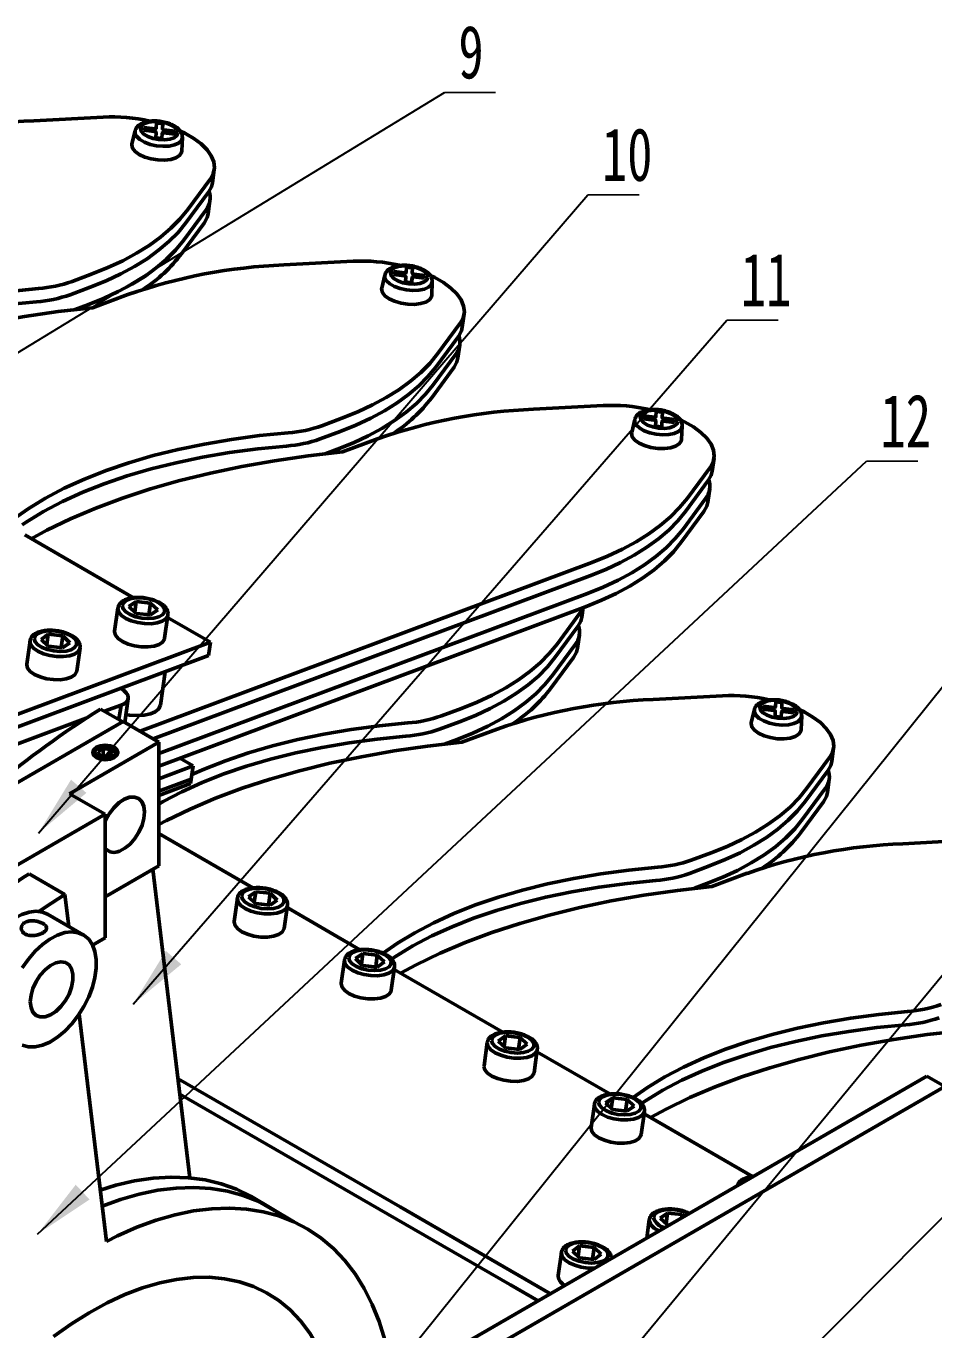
# Model space of a CAD drawing. Header units: millimetres. Extents: x 141 to 982, y 511 to 1105.
# Drawn here: x 709.2 to 769.1, y 732 to 818.1 of the extents above; entities that cross this region are included whole.
import ezdxf

# ---------------------------------------------------------------- set-up
doc = ezdxf.new("R2010")
doc.units = ezdxf.units.MM
doc.header["$LTSCALE"] = 0.3
doc.layers.add('粗实线', color=7, linetype='Continuous', lineweight=50)
doc.layers.add('细实线', color=3, linetype='Continuous', lineweight=18)
doc.styles.add('SLDTEXTSTYLE0', font='TXT', dxfattribs={"width": 0.7})
doc.styles.get("Standard").update_dxf_attribs({"font": 'txt', "bigfont": 'gbcbig.shx'})
doc.dimstyles.new('SLDDIMSTYLE0', dxfattribs={"dimtxt": 0, "dimasz": 4.08, "dimexe": 0, "dimexo": 0.0625, "dimgap": 0, "dimtad": 0, "dimtih": 1, "dimtoh": 1, "dimdec": 0, "dimrnd": 1e-09, "dimzin": 0, "dimdsep": 46, "dimtxsty": 'Standard', "dimsah": 1, "dimcen": 0.09, "dimadec": 0, "dimazin": 0, "dimtfac": 4.08, "dimtdec": 0, "dimtofl": 0, "dimtmove": 0, "dimatfit": 3, "dimfxl": 1, "dimfrac": 2, "dimtolj": 1, "dimtzin": 0, "dimarcsym": 0})

msp = doc.modelspace()

# ---------------------------------------------------------------- linework, layer by layer
at = {"layer": '粗实线'}
for p, q in [((714.275, 812.088), (709.687, 811.843)), ((716.375, 811.171), (716.166, 810.314)), ((716.94, 811.211), (716.949, 811.405)), ((717.661, 811.124), (716.94, 811.211)), ((716.949, 811.405), (717.67, 811.318)), ((717.74, 810.724), (717.758, 811.065)), ((717.772, 811.353), (717.789, 811.694)), ((717.789, 811.694), (718.199, 811.645)), ((718.168, 811.016), (718.151, 810.675)), ((718.199, 811.645), (718.182, 811.304)), ((718.99, 810.964), (718.269, 811.051)), ((718.279, 811.245), (719, 811.158)), ((719, 811.158), (718.99, 810.964)), ((716.157, 810.246), (716.166, 810.314)), ((718.151, 810.675), (717.74, 810.724)), ((719.464, 809.851), (719.5, 810.733)), ((721.482, 807.745), (721.605, 808.62)), ((719.848, 805.977), (721.346, 808.006)), ((719.725, 805.102), (721.223, 807.131)), ((719.561, 803.935), (721.059, 805.964)), ((721.196, 805.703), (721.319, 806.578)), ((719.439, 803.06), (720.936, 805.089)), ((730.774, 802.563), (726.186, 802.318)), ((712.21, 801.23), (713.534, 801.725)), ((732.874, 801.647), (732.666, 800.789)), ((733.439, 801.686), (733.449, 801.88)), ((734.16, 801.599), (733.439, 801.686)), ((733.449, 801.88), (734.17, 801.793)), ((734.24, 801.2), (734.257, 801.54)), ((734.271, 801.828), (734.288, 802.169)), ((734.288, 802.169), (734.698, 802.12)), ((734.667, 801.493), (734.619, 801.154)), ((734.667, 801.491), (734.65, 801.15)), ((734.698, 802.12), (734.681, 801.779)), ((735.489, 801.439), (734.768, 801.526)), ((734.778, 801.72), (735.499, 801.633)), ((735.499, 801.633), (735.489, 801.439)), ((712.088, 800.355), (713.411, 800.85)), ((732.656, 800.721), (732.666, 800.789)), ((734.65, 801.15), (734.24, 801.2)), ((735.963, 800.327), (735.999, 801.208)), ((715.891, 800.364), (713.57, 799.497)), ((712.42, 799.374), (713.247, 799.683)), ((737.982, 798.22), (738.104, 799.095)), ((736.347, 796.452), (737.845, 798.481)), ((736.224, 795.577), (737.722, 797.606)), ((736.06, 794.411), (737.558, 796.439)), ((737.695, 796.178), (737.818, 797.053)), ((735.938, 793.536), (737.436, 795.564)), ((747.273, 793.038), (742.685, 792.793)), ((728.709, 791.705), (730.033, 792.2)), ((749.373, 792.122), (749.165, 791.265)), ((749.938, 792.161), (749.948, 792.355)), ((750.659, 792.075), (749.938, 792.161)), ((749.948, 792.355), (750.669, 792.268)), ((750.739, 791.675), (750.756, 792.016)), ((750.77, 792.303), (750.787, 792.644)), ((750.787, 792.644), (751.198, 792.595)), ((751.198, 792.595), (751.18, 792.254)), ((751.988, 791.915), (751.268, 792.001)), ((751.277, 792.195), (751.998, 792.108)), ((751.998, 792.108), (751.988, 791.915)), ((728.587, 790.83), (729.91, 791.325)), ((749.155, 791.196), (749.165, 791.265)), ((751.149, 791.625), (750.739, 791.675)), ((751.166, 791.966), (751.149, 791.625)), ((752.462, 790.802), (752.498, 791.683)), ((732.39, 790.839), (730.069, 789.972)), ((728.919, 789.849), (729.747, 790.158)), ((754.481, 788.695), (754.604, 789.57)), ((752.846, 786.928), (754.344, 788.956)), ((752.723, 786.053), (754.221, 788.081)), ((752.56, 784.886), (754.058, 786.915)), ((754.194, 786.653), (754.317, 787.528)), ((752.437, 784.011), (753.935, 786.04)), ((716.261, 780.352), (709.091, 784.492)), ((716.704, 771.529), (746.532, 782.675)), ((717.575, 771.026), (746.409, 781.8)), ((715.966, 779.761), (716.446, 780.102)), ((716.348, 779.403), (716.446, 780.102)), ((716.446, 780.102), (717.401, 779.996)), ((717.293, 779.222), (717.401, 779.996)), ((717.401, 779.996), (717.876, 779.55)), ((717.943, 770.058), (746.246, 780.633)), ((715.24, 779.669), (715.025, 778.137)), ((715.237, 779.62), (715.24, 779.669)), ((716.441, 779.316), (715.966, 779.761)), ((717.396, 779.21), (716.441, 779.316)), ((717.876, 779.55), (717.396, 779.21)), ((717.943, 769.229), (746.123, 779.758)), ((718.326, 777.674), (718.541, 779.205)), ((744.238, 777.291), (745.736, 779.32)), ((745.873, 779.059), (745.962, 779.698)), ((721.354, 777.412), (718.519, 779.049)), ((744.115, 776.416), (745.613, 778.445)), ((705.106, 771.341), (721.354, 777.412)), ((709.437, 777.5), (709.222, 775.969)), ((709.434, 777.451), (709.437, 777.5)), ((710.163, 777.593), (710.643, 777.933)), ((710.638, 777.147), (710.163, 777.593)), ((710.545, 777.234), (710.643, 777.933)), ((710.643, 777.933), (711.598, 777.828)), ((711.49, 777.053), (711.598, 777.828)), ((712.073, 777.382), (711.593, 777.042)), ((711.598, 777.828), (712.073, 777.382)), ((715.022, 778.089), (715.025, 778.137)), ((721.354, 777.412), (721.231, 776.537)), ((745.586, 777.017), (745.709, 777.892)), ((704.983, 770.466), (721.231, 776.537)), ((711.593, 777.042), (710.638, 777.147)), ((712.523, 775.506), (712.738, 777.037)), ((743.951, 775.249), (745.449, 777.278)), ((709.219, 775.92), (709.222, 775.969)), ((743.829, 774.374), (745.327, 776.403)), ((718.042, 773.253), (718.352, 775.462)), ((714.36, 772.849), (715.446, 773.255)), ((715.312, 772.299), (715.446, 773.255)), ((715.695, 772.111), (715.918, 773.704)), ((755.164, 773.877), (750.576, 773.632)), ((757.829, 773), (757.839, 773.194)), ((757.839, 773.194), (758.56, 773.107)), ((758.661, 773.142), (758.678, 773.483)), ((758.678, 773.483), (759.088, 773.434)), ((759.088, 773.434), (759.071, 773.093)), ((707.322, 770.219), (713.153, 772.398)), ((715.558, 772.157), (714.096, 773.001)), ((736.6, 772.544), (737.924, 773.039)), ((757.264, 772.961), (757.056, 772.103)), ((758.55, 772.913), (757.829, 773)), ((758.63, 772.514), (758.647, 772.854)), ((759.04, 772.464), (758.63, 772.514)), ((759.057, 772.805), (759.04, 772.464)), ((759.879, 772.753), (759.158, 772.84)), ((759.168, 773.034), (759.889, 772.947)), ((759.889, 772.947), (759.879, 772.753)), ((760.353, 771.641), (760.389, 772.522)), ((706.158, 766.731), (715.586, 772.174)), ((715.586, 772.174), (717.943, 770.813)), ((736.478, 771.669), (737.801, 772.164)), ((740.281, 771.678), (737.96, 770.811)), ((757.046, 772.035), (757.056, 772.103)), ((717.943, 770.813), (712.051, 767.412)), ((717.715, 771.078), (717.654, 770.98)), ((717.943, 762.648), (717.943, 770.813)), ((736.81, 770.688), (737.637, 770.997)), ((714.267, 770.398), (713.939, 770.195)), ((713.939, 770.195), (714.08, 769.93)), ((714.08, 769.93), (714.549, 769.867)), ((714.736, 770.336), (714.267, 770.398)), ((714.267, 769.905), (714.267, 770.398)), ((714.549, 769.867), (714.877, 770.071)), ((714.877, 770.071), (714.736, 770.336)), ((714.736, 769.983), (714.736, 770.336)), ((720.208, 769.246), (719.336, 769.749)), ((760.737, 767.766), (762.235, 769.795)), ((762.372, 769.534), (762.494, 770.409)), ((717.943, 768.399), (720.208, 769.246)), ((720.208, 769.246), (720.085, 768.371)), ((760.614, 766.891), (762.112, 768.92)), ((720.085, 768.371), (717.943, 767.57)), ((717.943, 767.294), (720.044, 768.079)), ((720.044, 768.079), (720.085, 768.371)), ((762.085, 767.492), (762.208, 768.367)), ((712.051, 767.412), (714.408, 766.051)), ((760.451, 765.725), (761.948, 767.753)), ((760.328, 764.85), (761.826, 766.878)), ((714.408, 766.051), (703.801, 759.928)), ((714.408, 757.885), (714.408, 766.051)), ((724.152, 761.191), (717.943, 764.775)), ((771.663, 764.352), (767.076, 764.107)), ((753.1, 763.019), (754.423, 763.514)), ((711.739, 760.755), (709.382, 762.116)), ((717.943, 762.648), (714.408, 760.607)), ((719.999, 742.042), (717.557, 762.425)), ((752.977, 762.144), (754.3, 762.639)), ((756.78, 762.153), (754.459, 761.286)), ((753.309, 761.163), (754.137, 761.472)), ((711.991, 758.65), (711.739, 760.755)), ((723.131, 760.507), (722.916, 758.976)), ((723.128, 760.459), (723.131, 760.507)), ((723.857, 760.6), (724.337, 760.94)), ((724.332, 760.154), (723.857, 760.6)), ((724.239, 760.242), (724.337, 760.94)), ((725.287, 760.049), (724.332, 760.154)), ((724.337, 760.94), (725.292, 760.835)), ((725.184, 760.06), (725.292, 760.835)), ((725.767, 760.389), (725.287, 760.049)), ((725.292, 760.835), (725.767, 760.389)), ((712.956, 758.093), (710.599, 759.454)), ((726.217, 758.513), (726.432, 760.044)), ((731.225, 757.108), (726.41, 759.888)), ((722.913, 758.927), (722.916, 758.976)), ((714.408, 757.885), (713.573, 757.403)), ((730.929, 756.522), (731.416, 756.859)), ((731.316, 756.152), (731.416, 756.859)), ((731.416, 756.859), (732.37, 756.75)), ((732.262, 755.976), (732.37, 756.75)), ((732.37, 756.75), (732.838, 756.303)), ((730.202, 756.425), (729.987, 754.894)), ((730.199, 756.383), (730.202, 756.425)), ((731.396, 756.075), (730.929, 756.522)), ((732.351, 755.966), (731.396, 756.075)), ((732.838, 756.303), (732.351, 755.966)), ((733.288, 754.431), (733.503, 755.962)), ((740.652, 751.666), (733.481, 755.806)), ((729.984, 754.852), (729.987, 754.894)), ((714.484, 737.848), (712.686, 752.85)), ((739.63, 750.983), (739.415, 749.451)), ((739.627, 750.934), (739.63, 750.983)), ((740.357, 751.075), (740.837, 751.416)), ((740.831, 750.63), (740.357, 751.075)), ((740.739, 750.717), (740.837, 751.416)), ((740.837, 751.416), (741.792, 751.31)), ((741.683, 750.536), (741.792, 751.31)), ((742.266, 750.864), (741.786, 750.524)), ((741.792, 751.31), (742.266, 750.864)), ((741.786, 750.524), (740.831, 750.63)), ((742.716, 748.988), (742.931, 750.519)), ((747.724, 747.584), (742.909, 750.363)), ((739.412, 749.403), (739.415, 749.451)), ((768.661, 748.751), (672.259, 693.099)), ((719.215, 748.59), (733.877, 740.126)), ((768.661, 748.751), (769.84, 748.071)), ((769.84, 748.071), (672.259, 691.738)), ((719.337, 747.574), (734.215, 738.984)), ((747.428, 746.997), (747.915, 747.335)), ((747.815, 746.627), (747.915, 747.335)), ((747.915, 747.335), (748.87, 747.225)), ((748.761, 746.451), (748.87, 747.225)), ((748.87, 747.225), (749.337, 746.778)), ((746.701, 746.901), (746.487, 745.369)), ((746.698, 746.859), (746.701, 746.901)), ((747.896, 746.55), (747.428, 746.997)), ((748.85, 746.441), (747.896, 746.55)), ((749.337, 746.778), (748.85, 746.441)), ((749.788, 744.906), (750.002, 746.437)), ((757.151, 742.142), (749.98, 746.281)), ((746.483, 745.327), (746.487, 745.369)), ((733.877, 740.126), (743.799, 734.398)), ((751.053, 739.382), (751.533, 739.722)), ((751.435, 739.024), (751.533, 739.722)), ((751.533, 739.722), (752.488, 739.617)), ((752.457, 739.396), (752.488, 739.617)), ((752.488, 739.617), (752.621, 739.491)), ((734.215, 738.984), (742.979, 733.925)), ((750.326, 739.289), (750.155, 738.067)), ((750.323, 739.241), (750.326, 739.289)), ((751.528, 738.937), (751.053, 739.382)), ((751.639, 738.924), (751.528, 738.937)), ((744.523, 737.121), (744.309, 735.59)), ((744.52, 737.072), (744.523, 737.121)), ((745.25, 737.214), (745.73, 737.554)), ((745.725, 736.768), (745.25, 737.214)), ((745.632, 736.855), (745.73, 737.554)), ((745.73, 737.554), (746.685, 737.448)), ((746.576, 736.674), (746.685, 737.448)), ((747.16, 737.003), (746.68, 736.663)), ((746.685, 737.448), (747.16, 737.003)), ((746.68, 736.663), (745.725, 736.768)), ((744.305, 735.541), (744.309, 735.59)), ((741.158, 734.976), (742.979, 733.925))]:
    msp.add_line(p, q, dxfattribs=at)
at = {"layer": '粗实线', "flags": 128}
for points in [[(719.208, 811.035), (719.156, 811.224), (718.988, 811.408), (718.721, 811.57), (718.38, 811.695), (717.999, 811.77), (717.615, 811.787), (717.266, 811.745), (716.986, 811.649), (716.802, 811.507), (716.732, 811.333), (716.784, 811.145), (716.951, 810.961), (717.219, 810.799), (717.559, 810.674), (717.94, 810.599), (718.324, 810.582), (718.674, 810.623), (718.954, 810.72), (719.138, 810.862), (719.208, 811.035)], [(719.5, 810.73), (719.431, 810.537), (719.252, 810.372), (718.975, 810.248), (718.62, 810.173), (718.215, 810.154), (717.788, 810.192), (717.373, 810.283), (716.998, 810.422), (716.693, 810.597), (716.48, 810.796), (716.375, 811.004), (716.375, 811.174)], [(717.758, 811.065), (717.756, 811.075), (717.751, 811.084), (717.742, 811.093), (717.73, 811.102), (717.715, 811.11), (717.698, 811.116), (717.68, 811.121), (717.661, 811.124)], [(717.67, 811.318), (717.69, 811.317), (717.709, 811.317), (717.726, 811.319), (717.741, 811.323), (717.754, 811.329), (717.764, 811.336), (717.77, 811.344), (717.772, 811.353)], [(718.269, 811.051), (718.25, 811.052), (718.231, 811.052), (718.214, 811.05), (718.198, 811.046), (718.186, 811.04), (718.176, 811.033), (718.17, 811.025), (718.168, 811.016)], [(718.182, 811.304), (718.184, 811.294), (718.189, 811.285), (718.197, 811.276), (718.209, 811.267), (718.224, 811.259), (718.241, 811.253), (718.26, 811.248), (718.279, 811.245)], [(721.346, 808.006), (721.54, 808.362), (721.616, 808.742), (721.571, 809.135), (721.407, 809.534), (721.126, 809.93), (720.735, 810.314), (720.243, 810.679), (719.66, 811.015), (719.413, 811.136)], [(719.464, 809.851), (719.443, 809.743), (719.311, 809.553), (719.068, 809.399), (718.732, 809.293), (718.327, 809.244), (717.884, 809.253), (717.435, 809.322), (717.015, 809.444), (716.653, 809.611), (716.377, 809.811), (716.207, 810.028), (716.157, 810.246), (716.157, 810.246)], [(721.223, 807.131), (721.418, 807.487), (721.482, 807.745)], [(713.534, 801.725), (714.578, 802.145), (715.555, 802.6), (716.462, 803.089), (717.296, 803.61), (718.054, 804.161), (718.733, 804.741), (719.332, 805.347), (719.848, 805.977)], [(713.411, 800.85), (714.455, 801.27), (715.432, 801.725), (716.339, 802.214), (717.173, 802.735), (717.931, 803.286), (718.61, 803.866), (719.209, 804.472), (719.725, 805.102)], [(720.936, 805.089), (721.131, 805.446), (721.196, 805.703)], [(713.247, 799.683), (714.291, 800.103), (715.268, 800.559), (716.176, 801.047), (717.009, 801.568), (717.767, 802.12), (718.447, 802.699), (719.045, 803.305), (719.561, 803.935)], [(735.999, 801.205), (735.931, 801.012), (735.751, 800.847), (735.474, 800.723), (735.12, 800.649), (734.714, 800.63), (734.288, 800.667), (733.872, 800.758), (733.497, 800.897), (733.192, 801.072), (732.979, 801.271), (732.874, 801.479), (732.874, 801.649)], [(735.707, 801.511), (735.655, 801.699), (735.488, 801.883), (735.22, 802.046), (734.879, 802.17), (734.498, 802.245), (734.114, 802.262), (733.765, 802.221), (733.485, 802.124), (733.301, 801.982), (733.231, 801.809), (733.283, 801.621), (733.45, 801.436), (733.718, 801.274), (734.059, 801.149), (734.44, 801.074), (734.823, 801.057), (735.173, 801.099), (735.453, 801.195), (735.637, 801.337), (735.707, 801.511)], [(734.257, 801.54), (734.255, 801.55), (734.25, 801.559), (734.241, 801.569), (734.229, 801.577), (734.215, 801.585), (734.198, 801.591), (734.179, 801.596), (734.16, 801.599)], [(734.17, 801.793), (734.189, 801.792), (734.208, 801.792), (734.225, 801.795), (734.24, 801.799), (734.253, 801.804), (734.263, 801.811), (734.269, 801.819), (734.271, 801.828)], [(734.768, 801.526), (734.749, 801.528), (734.73, 801.527), (734.713, 801.525), (734.698, 801.521), (734.685, 801.515), (734.675, 801.508), (734.669, 801.5), (734.667, 801.491)], [(734.681, 801.779), (734.683, 801.769), (734.688, 801.76), (734.697, 801.751), (734.709, 801.742), (734.723, 801.735), (734.74, 801.728), (734.759, 801.723), (734.778, 801.72)], [(737.845, 798.481), (738.04, 798.838), (738.115, 799.217), (738.07, 799.61), (737.906, 800.009), (737.625, 800.405), (737.234, 800.79), (736.742, 801.154), (736.159, 801.491), (735.913, 801.611)], [(691.871, 795.086), (692.813, 795.747), (693.959, 796.446), (695.202, 797.102), (696.538, 797.712), (697.962, 798.276), (699.471, 798.79), (701.058, 799.254), (702.72, 799.666), (704.45, 800.024), (706.243, 800.327), (708.092, 800.575), (709.993, 800.766)], [(735.963, 800.327), (735.942, 800.218), (735.81, 800.028), (735.567, 799.874), (735.231, 799.769), (734.826, 799.719), (734.383, 799.729), (733.934, 799.797), (733.514, 799.919), (733.152, 800.087), (732.876, 800.286), (732.706, 800.503), (732.656, 800.721), (732.656, 800.721)], [(692.414, 794.688), (692.69, 794.872), (693.836, 795.571), (695.079, 796.227), (696.415, 796.837), (697.84, 797.401), (699.348, 797.915), (700.936, 798.379), (702.597, 798.791), (704.327, 799.149), (706.12, 799.452), (707.969, 799.7), (709.87, 799.891)], [(713.57, 799.497), (711.298, 799.237), (709.082, 798.918), (706.93, 798.539), (704.845, 798.102), (702.833, 797.607), (700.901, 797.057), (699.051, 796.452), (697.29, 795.794), (695.621, 795.084), (694.05, 794.325), (693.018, 793.77)], [(737.722, 797.606), (737.917, 797.963), (737.982, 798.22)], [(730.033, 792.2), (731.077, 792.62), (732.054, 793.075), (732.961, 793.564), (733.795, 794.085), (734.553, 794.637), (735.232, 795.216), (735.831, 795.822), (736.347, 796.452)], [(729.91, 791.325), (730.954, 791.745), (731.931, 792.2), (732.838, 792.689), (733.672, 793.21), (734.43, 793.761), (735.11, 794.341), (735.708, 794.947), (736.224, 795.577)], [(737.436, 795.564), (737.63, 795.921), (737.695, 796.178)], [(729.747, 790.158), (730.791, 790.578), (731.768, 791.034), (732.675, 791.523), (733.509, 792.044), (734.267, 792.595), (734.946, 793.174), (735.545, 793.78), (736.06, 794.411)], [(752.498, 791.68), (752.43, 791.487), (752.25, 791.322), (751.973, 791.198), (751.619, 791.124), (751.213, 791.105), (750.787, 791.142), (750.371, 791.234), (749.997, 791.372), (749.692, 791.547), (749.479, 791.746), (749.373, 791.955), (749.374, 792.124)], [(752.206, 791.986), (752.154, 792.174), (751.987, 792.358), (751.719, 792.521), (751.379, 792.645), (750.998, 792.72), (750.614, 792.738), (750.264, 792.696), (749.984, 792.599), (749.8, 792.457), (749.73, 792.284), (749.782, 792.096), (749.95, 791.911), (750.217, 791.749), (750.558, 791.624), (750.939, 791.55), (751.323, 791.532), (751.672, 791.574), (751.952, 791.67), (752.136, 791.812), (752.206, 791.986)], [(750.756, 792.016), (750.754, 792.025), (750.749, 792.035), (750.74, 792.044), (750.728, 792.052), (750.714, 792.06), (750.697, 792.066), (750.678, 792.071), (750.659, 792.075)], [(750.669, 792.268), (750.688, 792.267), (750.707, 792.267), (750.724, 792.27), (750.74, 792.274), (750.752, 792.279), (750.762, 792.286), (750.768, 792.295), (750.77, 792.303)], [(751.268, 792.001), (751.248, 792.003), (751.229, 792.002), (751.212, 792), (751.197, 791.996), (751.184, 791.99), (751.174, 791.983), (751.168, 791.975), (751.166, 791.966)], [(751.18, 792.254), (751.182, 792.245), (751.187, 792.235), (751.196, 792.226), (751.208, 792.217), (751.223, 792.21), (751.239, 792.203), (751.258, 792.198), (751.277, 792.195)], [(754.344, 788.956), (754.539, 789.313), (754.614, 789.692), (754.57, 790.085), (754.405, 790.484), (754.124, 790.88), (753.733, 791.265), (753.241, 791.629), (752.658, 791.966), (752.412, 792.087)], [(708.37, 785.562), (709.312, 786.223), (710.458, 786.921), (711.701, 787.577), (713.037, 788.188), (714.462, 788.751), (715.97, 789.265), (717.558, 789.729), (719.219, 790.141), (720.949, 790.499), (722.742, 790.802), (724.591, 791.05), (726.492, 791.241)], [(752.462, 790.802), (752.441, 790.694), (752.31, 790.503), (752.066, 790.35), (751.73, 790.244), (751.325, 790.194), (750.882, 790.204), (750.434, 790.272), (750.013, 790.395), (749.651, 790.562), (749.375, 790.761), (749.206, 790.978), (749.155, 791.196), (749.155, 791.196)], [(708.913, 785.163), (709.189, 785.348), (710.335, 786.046), (711.578, 786.702), (712.914, 787.313), (714.339, 787.876), (715.847, 788.39), (717.435, 788.854), (719.096, 789.266), (720.826, 789.624), (722.619, 789.927), (724.469, 790.175), (726.369, 790.366)], [(730.069, 789.972), (727.797, 789.713), (725.581, 789.393), (723.429, 789.014), (721.344, 788.577), (719.333, 788.083), (717.4, 787.532), (715.55, 786.927), (713.789, 786.269), (712.12, 785.559), (710.549, 784.8), (709.517, 784.246)], [(754.221, 788.081), (754.416, 788.438), (754.481, 788.695)], [(746.532, 782.675), (747.576, 783.095), (748.553, 783.551), (749.46, 784.04), (750.294, 784.561), (751.052, 785.112), (751.732, 785.691), (752.33, 786.297), (752.846, 786.928)], [(746.409, 781.8), (747.453, 782.22), (748.431, 782.676), (749.338, 783.165), (750.171, 783.686), (750.929, 784.237), (751.609, 784.816), (752.207, 785.422), (752.723, 786.053)], [(753.935, 786.04), (754.129, 786.396), (754.194, 786.653)], [(746.246, 780.633), (747.29, 781.054), (748.267, 781.509), (749.174, 781.998), (750.008, 782.519), (750.766, 783.07), (751.445, 783.65), (752.044, 784.256), (752.56, 784.886)], [(746.123, 779.758), (747.167, 780.179), (748.144, 780.634), (749.051, 781.123), (749.885, 781.644), (750.643, 782.195), (751.322, 782.775), (751.921, 783.38), (752.437, 784.011)], [(715.515, 779.811), (715.577, 779.607), (715.757, 779.408), (716.041, 779.231), (716.404, 779.091), (716.812, 779.001), (717.23, 778.97), (717.621, 779), (717.949, 779.088), (718.186, 779.226), (718.311, 779.403), (718.312, 779.602), (718.19, 779.806), (717.955, 779.996), (717.628, 780.157), (717.238, 780.272), (716.821, 780.334), (716.412, 780.334), (716.048, 780.275), (715.762, 780.161), (715.579, 780.001), (715.515, 779.811)], [(718.54, 779.199), (718.529, 779.149), (718.406, 778.956), (718.171, 778.799), (717.84, 778.69), (717.44, 778.635), (716.998, 778.641), (716.549, 778.705), (716.125, 778.823), (715.758, 778.988), (715.475, 779.185), (715.297, 779.401), (715.237, 779.62)], [(745.736, 779.32), (745.931, 779.676), (745.935, 779.688)], [(745.613, 778.445), (745.808, 778.801), (745.873, 779.059)], [(712.737, 777.03), (712.726, 776.98), (712.603, 776.788), (712.368, 776.631), (712.037, 776.521), (711.637, 776.467), (711.195, 776.472), (710.746, 776.536), (710.322, 776.655), (709.955, 776.819), (709.672, 777.017), (709.494, 777.233), (709.434, 777.451)], [(709.712, 777.643), (709.774, 777.439), (709.954, 777.24), (710.238, 777.062), (710.601, 776.922), (711.009, 776.833), (711.427, 776.802), (711.818, 776.831), (712.146, 776.919), (712.383, 777.058), (712.508, 777.234), (712.509, 777.433), (712.387, 777.637), (712.152, 777.828), (711.825, 777.988), (711.435, 778.104), (711.018, 778.165), (710.609, 778.166), (710.245, 778.107), (709.959, 777.992), (709.776, 777.833), (709.712, 777.643)], [(718.326, 777.674), (718.314, 777.618), (718.191, 777.425), (717.956, 777.268), (717.626, 777.158), (717.225, 777.104), (716.784, 777.109), (716.334, 777.174), (715.91, 777.292), (715.543, 777.456), (715.26, 777.654), (715.082, 777.87), (715.022, 778.089)], [(737.924, 773.039), (738.968, 773.459), (739.945, 773.914), (740.852, 774.403), (741.686, 774.924), (742.444, 775.475), (743.123, 776.055), (743.722, 776.661), (744.238, 777.291)], [(745.327, 776.403), (745.521, 776.76), (745.586, 777.017)], [(712.523, 775.506), (712.511, 775.449), (712.388, 775.257), (712.153, 775.1), (711.822, 774.99), (711.422, 774.936), (710.981, 774.941), (710.531, 775.005), (710.107, 775.124), (709.74, 775.288), (709.457, 775.485), (709.279, 775.701), (709.219, 775.92)], [(737.801, 772.164), (738.845, 772.584), (739.822, 773.039), (740.729, 773.528), (741.563, 774.049), (742.321, 774.6), (743.001, 775.18), (743.599, 775.786), (744.115, 776.416)], [(737.637, 770.997), (738.681, 771.417), (739.659, 771.873), (740.566, 772.361), (741.4, 772.882), (742.157, 773.434), (742.837, 774.013), (743.436, 774.619), (743.951, 775.249)], [(715.446, 773.255), (715.65, 773.353), (715.801, 773.473), (715.892, 773.611), (715.922, 773.761), (715.887, 773.918), (715.791, 774.076), (715.636, 774.228), (715.428, 774.369)], [(715.767, 772.63), (716.01, 772.593), (716.505, 772.563), (716.972, 772.593), (717.382, 772.682), (717.709, 772.825), (717.933, 773.011), (718.039, 773.231), (718.042, 773.253)], [(760.097, 772.825), (760.045, 773.013), (759.878, 773.197), (759.61, 773.36), (759.269, 773.484), (758.888, 773.559), (758.505, 773.576), (758.155, 773.535), (757.875, 773.438), (757.691, 773.296), (757.621, 773.123), (757.673, 772.935), (757.84, 772.75), (758.108, 772.588), (758.449, 772.463), (758.83, 772.388), (759.214, 772.371), (759.563, 772.413), (759.843, 772.509), (760.027, 772.651), (760.097, 772.825)], [(758.56, 773.107), (758.579, 773.106), (758.598, 773.106), (758.615, 773.109), (758.631, 773.113), (758.643, 773.118), (758.653, 773.125), (758.659, 773.133), (758.661, 773.142)], [(759.071, 773.093), (759.073, 773.083), (759.078, 773.074), (759.087, 773.065), (759.099, 773.056), (759.113, 773.049), (759.13, 773.042), (759.149, 773.037), (759.168, 773.034)], [(760.389, 772.519), (760.321, 772.326), (760.141, 772.161), (759.864, 772.037), (759.51, 771.963), (759.104, 771.944), (758.678, 771.981), (758.262, 772.072), (757.888, 772.211), (757.583, 772.386), (757.369, 772.585), (757.264, 772.793), (757.264, 772.963)], [(758.647, 772.854), (758.645, 772.864), (758.64, 772.873), (758.631, 772.883), (758.619, 772.891), (758.605, 772.899), (758.588, 772.905), (758.569, 772.91), (758.55, 772.913)], [(759.158, 772.84), (759.139, 772.842), (759.12, 772.841), (759.103, 772.839), (759.088, 772.835), (759.075, 772.829), (759.065, 772.822), (759.059, 772.814), (759.057, 772.805)], [(762.235, 769.795), (762.43, 770.152), (762.505, 770.531), (762.46, 770.924), (762.296, 771.323), (762.015, 771.719), (761.624, 772.104), (761.132, 772.468), (760.549, 772.805), (760.303, 772.925)], [(720.127, 768.671), (720.928, 769.026), (722.352, 769.59), (723.861, 770.104), (725.449, 770.568), (727.11, 770.98), (728.84, 771.338), (730.633, 771.641), (732.482, 771.889), (734.383, 772.08)], [(760.353, 771.641), (760.332, 771.532), (760.2, 771.342), (759.957, 771.188), (759.621, 771.083), (759.216, 771.033), (758.773, 771.043), (758.325, 771.111), (757.904, 771.233), (757.542, 771.401), (757.266, 771.6), (757.097, 771.817), (757.046, 772.035), (757.046, 772.035)], [(713.819, 769.793), (713.638, 769.949), (713.575, 770.133), (713.638, 770.317), (713.819, 770.473), (714.089, 770.577), (714.408, 770.614), (714.727, 770.577), (714.997, 770.473), (715.178, 770.317), (715.241, 770.133), (715.178, 769.949), (714.997, 769.793), (714.727, 769.688), (714.408, 769.652), (714.089, 769.688), (713.819, 769.793)], [(714.206, 770.513), (713.969, 770.44), (713.799, 770.319), (713.722, 770.171), (713.749, 770.016), (713.877, 769.88), (714.085, 769.782), (714.343, 769.737), (714.61, 769.753), (714.847, 769.826), (715.017, 769.946), (715.094, 770.095), (715.067, 770.249), (714.939, 770.386), (714.731, 770.484), (714.473, 770.529), (714.206, 770.513)], [(717.943, 766.722), (718.226, 766.885), (719.469, 767.541), (720.805, 768.151), (722.23, 768.715), (723.738, 769.229), (725.326, 769.693), (726.987, 770.105), (728.717, 770.463), (730.51, 770.766), (732.36, 771.014), (734.26, 771.205)], [(737.96, 770.811), (735.688, 770.551), (733.472, 770.232), (731.32, 769.853), (729.235, 769.416), (727.224, 768.921), (725.291, 768.371), (723.441, 767.766), (721.68, 767.108), (720.011, 766.398), (718.44, 765.639), (717.943, 765.378)], [(762.112, 768.92), (762.307, 769.277), (762.372, 769.534)], [(715.341, 763.62), (715.695, 763.804), (716.042, 764.087), (716.361, 764.45), (716.631, 764.872), (716.835, 765.324), (716.961, 765.779), (717.001, 766.209), (716.951, 766.586), (716.816, 766.886), (716.604, 767.092), (716.327, 767.189), (716.005, 767.171), (715.656, 767.041), (715.302, 766.805), (714.967, 766.48), (714.67, 766.084), (714.431, 765.644), (714.408, 765.592)], [(717.001, 766.186), (716.956, 766.567), (716.826, 766.872), (716.617, 767.083), (716.344, 767.186), (716.023, 767.175), (715.675, 767.051), (715.321, 766.821), (714.984, 766.5), (714.685, 766.108), (714.442, 765.669), (714.408, 765.592)], [(754.423, 763.514), (755.467, 763.934), (756.444, 764.389), (757.351, 764.878), (758.185, 765.399), (758.943, 765.951), (759.623, 766.53), (760.221, 767.136), (760.737, 767.766)], [(761.826, 766.878), (762.02, 767.235), (762.085, 767.492)], [(754.3, 762.639), (755.344, 763.059), (756.321, 763.514), (757.229, 764.003), (758.062, 764.524), (758.82, 765.075), (759.5, 765.655), (760.098, 766.261), (760.614, 766.891)], [(754.137, 761.472), (755.181, 761.892), (756.158, 762.348), (757.065, 762.837), (757.899, 763.358), (758.657, 763.909), (759.336, 764.488), (759.935, 765.094), (760.451, 765.725)], [(732.76, 756.876), (733.702, 757.537), (734.848, 758.235), (736.091, 758.891), (737.427, 759.502), (738.852, 760.065), (740.36, 760.579), (741.948, 761.043), (743.609, 761.455), (745.339, 761.813), (747.132, 762.116), (748.981, 762.364), (750.882, 762.555)], [(723.406, 760.65), (723.468, 760.446), (723.648, 760.247), (723.932, 760.069), (724.295, 759.93), (724.703, 759.84), (725.121, 759.809), (725.512, 759.838), (725.84, 759.926), (726.077, 760.065), (726.202, 760.241), (726.203, 760.44), (726.081, 760.644), (725.846, 760.835), (725.519, 760.995), (725.129, 761.111), (724.712, 761.172), (724.303, 761.173), (723.939, 761.114), (723.653, 760.999), (723.47, 760.84), (723.406, 760.65)], [(733.303, 756.477), (733.579, 756.662), (734.725, 757.36), (735.968, 758.016), (737.304, 758.627), (738.729, 759.19), (740.237, 759.704), (741.825, 760.168), (743.486, 760.58), (745.216, 760.938), (747.009, 761.241), (748.859, 761.489), (750.759, 761.68)], [(754.459, 761.286), (752.187, 761.027), (749.972, 760.707), (747.819, 760.328), (745.734, 759.891), (743.723, 759.397), (741.79, 758.846), (739.94, 758.241), (738.179, 757.583), (736.511, 756.873), (734.939, 756.114), (733.908, 755.56)], [(711.739, 760.755), (710.855, 760.19), (710.023, 759.638)], [(726.431, 760.038), (726.42, 759.988), (726.297, 759.795), (726.061, 759.638), (725.731, 759.528), (725.331, 759.474), (724.889, 759.479), (724.44, 759.544), (724.016, 759.662), (723.649, 759.826), (723.366, 760.024), (723.188, 760.24), (723.128, 760.459)], [(710.599, 759.454), (710.267, 759.592), (709.842, 759.649), (709.378, 759.596), (708.89, 759.436), (708.39, 759.172), (707.895, 758.813), (707.417, 758.368), (706.971, 757.85), (706.569, 757.275), (706.223, 756.659), (705.943, 756.019), (705.737, 755.375), (705.611, 754.744), (705.569, 754.144)], [(726.217, 758.513), (726.205, 758.456), (726.082, 758.264), (725.847, 758.107), (725.516, 757.997), (725.116, 757.943), (724.675, 757.948), (724.225, 758.012), (723.801, 758.131), (723.434, 758.295), (723.151, 758.492), (722.973, 758.709), (722.913, 758.927)], [(708.926, 750.807), (709.328, 750.695), (709.774, 750.693), (710.252, 750.8), (710.747, 751.013), (711.247, 751.326), (711.735, 751.729), (712.199, 752.212), (712.624, 752.76), (712.999, 753.358), (713.313, 753.988), (713.557, 754.633), (713.724, 755.273), (713.808, 755.891), (713.808, 756.468), (713.724, 756.988), (713.557, 757.436), (713.313, 757.799), (712.999, 758.066), (712.624, 758.231), (712.199, 758.288), (711.735, 758.236), (711.247, 758.075), (710.747, 757.811), (710.252, 757.452), (709.774, 757.007), (709.328, 756.49), (708.926, 755.915)], [(730.478, 756.574), (730.535, 756.37), (730.713, 756.17), (730.994, 755.992), (731.355, 755.851), (731.762, 755.76), (732.18, 755.727), (732.572, 755.755), (732.903, 755.841), (733.143, 755.978), (733.271, 756.154), (733.276, 756.353), (733.157, 756.557), (732.925, 756.748), (732.601, 756.909), (732.212, 757.027), (731.795, 757.089), (731.385, 757.092), (731.02, 757.034), (730.731, 756.921), (730.545, 756.763), (730.478, 756.574)], [(709.458, 753.668), (709.503, 753.287), (709.633, 752.982), (709.841, 752.771), (710.115, 752.668), (710.435, 752.679), (710.784, 752.803), (711.137, 753.033), (711.475, 753.354), (711.774, 753.746), (712.017, 754.185), (712.187, 754.642), (712.275, 755.09), (712.275, 755.499), (712.187, 755.845), (712.017, 756.105), (711.774, 756.263), (711.475, 756.31), (711.137, 756.242), (710.784, 756.063), (710.435, 755.785), (710.115, 755.426), (709.841, 755.007), (709.633, 754.556), (709.503, 754.1), (709.458, 753.668)], [(733.504, 755.965), (733.489, 755.899), (733.362, 755.707), (733.124, 755.552), (732.791, 755.444), (732.388, 755.391), (731.946, 755.398), (731.497, 755.465), (731.075, 755.585), (730.71, 755.75), (730.43, 755.948), (730.255, 756.165), (730.199, 756.383)], [(733.288, 754.431), (733.274, 754.368), (733.147, 754.176), (732.909, 754.021), (732.576, 753.912), (732.174, 753.86), (731.732, 753.867), (731.283, 753.933), (730.86, 754.053), (730.495, 754.219), (730.215, 754.417), (730.04, 754.633), (729.984, 754.852)], [(749.259, 747.351), (750.201, 748.012), (751.347, 748.711), (752.59, 749.366), (753.926, 749.977), (755.351, 750.54), (756.859, 751.055), (758.447, 751.518), (760.108, 751.93), (761.838, 752.288), (763.631, 752.592), (765.481, 752.839), (767.381, 753.031)], [(739.906, 751.125), (739.967, 750.921), (740.147, 750.722), (740.432, 750.545), (740.794, 750.405), (741.202, 750.315), (741.62, 750.284), (742.011, 750.314), (742.339, 750.402), (742.576, 750.54), (742.701, 750.717), (742.702, 750.916), (742.58, 751.12), (742.345, 751.31), (742.018, 751.471), (741.629, 751.586), (741.211, 751.648), (740.802, 751.648), (740.438, 751.589), (740.152, 751.475), (739.969, 751.315), (739.906, 751.125)], [(749.802, 746.952), (750.078, 747.137), (751.224, 747.836), (752.467, 748.491), (753.803, 749.102), (755.228, 749.665), (756.737, 750.18), (758.324, 750.643), (759.986, 751.055), (761.715, 751.413), (763.508, 751.717), (765.358, 751.964), (767.258, 752.156)], [(770.958, 751.761), (768.686, 751.502), (766.471, 751.182), (764.318, 750.804), (762.233, 750.366), (760.222, 749.872), (758.289, 749.321), (756.44, 748.716), (754.678, 748.058), (753.01, 747.349), (751.438, 746.59), (750.407, 746.035)], [(742.93, 750.513), (742.919, 750.463), (742.796, 750.27), (742.561, 750.113), (742.231, 750.004), (741.83, 749.949), (741.389, 749.955), (740.939, 750.019), (740.515, 750.137), (740.148, 750.302), (739.865, 750.499), (739.687, 750.715), (739.627, 750.934)], [(742.716, 748.988), (742.704, 748.932), (742.581, 748.739), (742.346, 748.582), (742.016, 748.472), (741.615, 748.418), (741.174, 748.423), (740.724, 748.488), (740.3, 748.606), (739.933, 748.77), (739.65, 748.968), (739.472, 749.184), (739.412, 749.403)], [(746.977, 747.049), (747.034, 746.845), (747.212, 746.645), (747.493, 746.467), (747.854, 746.326), (748.261, 746.235), (748.679, 746.202), (749.071, 746.23), (749.402, 746.316), (749.642, 746.453), (749.77, 746.629), (749.775, 746.828), (749.656, 747.032), (749.424, 747.223), (749.1, 747.385), (748.711, 747.502), (748.294, 747.565), (747.884, 747.567), (747.519, 747.509), (747.23, 747.396), (747.044, 747.238), (746.977, 747.049)], [(750.003, 746.44), (749.988, 746.374), (749.861, 746.183), (749.623, 746.027), (749.29, 745.919), (748.888, 745.867), (748.446, 745.874), (747.997, 745.94), (747.574, 746.06), (747.209, 746.225), (746.929, 746.424), (746.754, 746.64), (746.698, 746.859)], [(749.788, 744.906), (749.773, 744.843), (749.646, 744.651), (749.408, 744.496), (749.075, 744.388), (748.673, 744.335), (748.231, 744.342), (747.782, 744.408), (747.359, 744.529), (746.994, 744.694), (746.714, 744.892), (746.539, 745.109), (746.483, 745.327)], [(714.078, 741.236), (715.105, 741.556), (716.347, 741.843), (717.563, 742.022), (718.748, 742.093), (719.895, 742.056), (721.001, 741.91), (722.06, 741.657), (723.069, 741.297), (724.023, 740.832), (726.858, 739.145)], [(726.858, 739.145), (724.501, 740.506), (723.511, 740.892), (722.47, 741.172), (721.383, 741.346), (720.252, 741.413), (719.085, 741.373), (717.884, 741.226), (716.655, 740.972), (715.403, 740.612), (714.205, 740.175)], [(733.402, 728.396), (733.365, 728.714), (733.154, 730.062), (732.86, 731.344), (732.486, 732.554), (732.034, 733.689), (731.504, 734.742), (730.9, 735.711), (730.224, 736.59), (729.479, 737.376), (728.667, 738.066), (727.792, 738.656), (726.858, 739.145), (725.868, 739.531), (724.827, 739.812), (723.74, 739.986), (722.61, 740.053), (721.442, 740.012), (720.241, 739.865), (719.012, 739.611), (717.76, 739.252), (716.491, 738.788), (715.209, 738.223), (714.484, 737.848)], [(752.94, 739.675), (752.714, 739.777), (752.325, 739.893), (751.907, 739.954), (751.498, 739.955), (751.134, 739.896), (750.848, 739.781), (750.665, 739.622), (750.602, 739.432)], [(744.799, 737.264), (744.86, 737.06), (745.041, 736.86), (745.325, 736.683), (745.687, 736.543), (746.095, 736.454), (746.513, 736.422), (746.904, 736.452), (747.232, 736.54), (747.469, 736.678), (747.594, 736.855), (747.595, 737.054), (747.473, 737.258), (747.238, 737.449), (746.911, 737.609), (746.522, 737.725), (746.104, 737.786), (745.695, 737.787), (745.331, 737.727), (745.045, 737.613), (744.862, 737.454), (744.799, 737.264)], [(746.726, 736.088), (746.723, 736.088), (746.282, 736.093), (745.832, 736.157), (745.408, 736.276), (745.041, 736.44), (744.758, 736.637), (744.58, 736.854), (744.52, 737.072)], [(723.263, 735.185), (722.289, 735.387), (721.271, 735.482), (720.212, 735.467), (719.12, 735.345), (717.998, 735.114), (716.854, 734.777), (715.693, 734.335), (714.521, 733.79), (713.344, 733.146), (712.167, 732.405), (710.997, 731.571)], [(729.837, 726.338), (729.814, 726.5), (729.594, 727.709), (729.291, 728.849), (728.908, 729.914), (728.447, 730.899), (727.909, 731.798), (727.298, 732.608), (726.617, 733.325), (725.869, 733.943), (725.058, 734.461), (724.188, 734.876), (723.263, 735.185)]]:
    msp.add_lwpolyline(points, dxfattribs=at)
at = {"layer": '粗实线'}
for centre, radius, start, end in [((711.028, 776.678), 35.19, 92.18385, 109.30941), ((714.829, 800.543), 11.558, 77.43473, 92.75012), ((720.027, 806.758), 1.303, 322.44349, 18.94985), ((727.527, 767.153), 35.19, 92.18387, 109.30937), ((711.31, 809.269), 10.229, 303.38488, 322.62692), ((731.328, 791.018), 11.558, 77.43468, 92.75012), ((709.39, 809.181), 8.436, 274.10095, 289.53393), ((709.267, 808.306), 8.436, 274.1011, 289.53358), ((736.526, 797.233), 1.303, 322.44346, 18.94997), ((727.809, 799.744), 10.229, 303.38492, 322.62686), ((747.828, 781.494), 11.558, 77.43468, 92.75012), ((744.026, 757.629), 35.19, 92.18386, 109.30938), ((725.889, 799.656), 8.436, 274.10092, 289.53397), ((725.766, 798.781), 8.436, 274.10106, 289.53362), ((753.025, 787.709), 1.303, 322.44346, 18.94997), ((744.417, 778.072), 1.303, 322.44314, 18.95065), ((735.7, 780.583), 10.229, 303.3852, 322.62672), ((751.917, 738.467), 35.19, 92.18389, 109.30937), ((755.718, 762.332), 11.558, 77.43484, 92.74997), ((749.154, 717.388), 65.741, 122.22688, 129.78755), ((733.78, 780.495), 8.436, 274.10113, 289.53373), ((733.657, 779.62), 8.436, 274.10113, 289.53373), ((760.916, 768.547), 1.303, 322.44312, 18.95049), ((752.199, 771.058), 10.229, 303.38502, 322.62683), ((714.985, 764.323), 0.788, 222.86838, 296.83718), ((768.417, 728.942), 35.19, 92.18391, 109.30933), ((750.279, 770.97), 8.436, 274.10117, 289.53369), ((744.44, 706.503), 65.741, 122.22688, 129.78755), ((750.156, 770.095), 8.436, 274.10117, 289.53369), ((766.778, 761.445), 8.436, 274.10113, 289.53373), ((766.655, 760.57), 8.436, 274.10113, 289.53373), ((757.141, 741.277), 0.831, 89.15695, 150.83776), ((751.294, 739.492), 1.003, 194.52713, 251.50652), ((751.545, 739.726), 0.988, 197.3076, 258.64449), ((745.093, 735.674), 0.799, 189.60048, 245.01315)]:
    msp.add_arc(centre, radius, start, end, dxfattribs=at)
for points, knots in [([(719.499, 810.727), (719.497, 810.792), (719.49, 810.938), (719.385, 811.15), (719.203, 811.352), (718.939, 811.533), (718.598, 811.682), (718.208, 811.785), (717.803, 811.835), (717.405, 811.829), (717.037, 811.763), (716.734, 811.64), (716.52, 811.463), (716.4, 811.299), (716.387, 811.195), (716.385, 811.172)], [0, 0, 0, 0, 0.055828, 0.126851, 0.202493, 0.288257, 0.378928, 0.468377, 0.557072, 0.646196, 0.736852, 0.831035, 0.90938, 0.980465, 1, 1, 1, 1]), ([(735.999, 801.202), (735.996, 801.267), (735.989, 801.413), (735.884, 801.625), (735.703, 801.827), (735.438, 802.008), (735.097, 802.157), (734.707, 802.261), (734.302, 802.31), (733.904, 802.304), (733.536, 802.238), (733.233, 802.115), (733.019, 801.938), (732.899, 801.774), (732.887, 801.67), (732.884, 801.648)], [0, 0, 0, 0, 0.055828, 0.126851, 0.202493, 0.288257, 0.378928, 0.468377, 0.557072, 0.646196, 0.736852, 0.831035, 0.90938, 0.980465, 1, 1, 1, 1]), ([(752.498, 791.678), (752.495, 791.742), (752.488, 791.889), (752.384, 792.1), (752.202, 792.303), (751.937, 792.483), (751.596, 792.633), (751.207, 792.736), (750.801, 792.786), (750.403, 792.779), (750.035, 792.713), (749.733, 792.59), (749.518, 792.413), (749.398, 792.249), (749.386, 792.145), (749.383, 792.123)], [0, 0, 0, 0, 0.0558282, 0.126851, 0.2024928, 0.2882567, 0.3789283, 0.4683772, 0.557072, 0.6461958, 0.7368523, 0.8310349, 0.9093803, 0.9804647, 1, 1, 1, 1]), ([(718.531, 779.198), (718.537, 779.217), (718.566, 779.314), (718.517, 779.5), (718.393, 779.718), (718.181, 779.918), (717.885, 780.096), (717.519, 780.24), (717.114, 780.336), (716.697, 780.379), (716.292, 780.369), (715.92, 780.301), (715.616, 780.18), (715.396, 780.012), (715.26, 779.811), (715.243, 779.663), (715.235, 779.594)], [0, 0, 0, 0, 0.0168238, 0.0851574, 0.1529933, 0.2275631, 0.3090197, 0.3911694, 0.4723798, 0.553227, 0.6343677, 0.7164535, 0.8005611, 0.874974, 0.9420958, 1, 1, 1, 1]), ([(712.728, 777.03), (712.734, 777.049), (712.763, 777.145), (712.714, 777.331), (712.59, 777.55), (712.378, 777.75), (712.082, 777.928), (711.716, 778.071), (711.311, 778.167), (710.894, 778.211), (710.489, 778.2), (710.117, 778.133), (709.813, 778.011), (709.593, 777.843), (709.457, 777.642), (709.44, 777.494), (709.432, 777.426)], [0, 0, 0, 0, 0.016824, 0.085157, 0.152993, 0.227563, 0.30902, 0.391169, 0.47238, 0.553227, 0.634368, 0.716453, 0.800561, 0.874974, 0.942095, 1, 1, 1, 1]), ([(760.389, 772.516), (760.386, 772.581), (760.379, 772.727), (760.274, 772.939), (760.093, 773.141), (759.828, 773.322), (759.487, 773.471), (759.097, 773.575), (758.692, 773.624), (758.294, 773.618), (757.926, 773.552), (757.623, 773.429), (757.409, 773.252), (757.289, 773.088), (757.277, 772.984), (757.274, 772.962)], [0, 0, 0, 0, 0.055828, 0.126851, 0.202492, 0.288256, 0.378928, 0.468377, 0.557072, 0.646194, 0.73685, 0.831035, 0.909379, 0.980464, 1, 1, 1, 1]), ([(726.422, 760.037), (726.428, 760.056), (726.457, 760.153), (726.408, 760.338), (726.284, 760.557), (726.072, 760.757), (725.776, 760.935), (725.41, 761.078), (725.005, 761.174), (724.588, 761.218), (724.183, 761.207), (723.811, 761.14), (723.507, 761.019), (723.287, 760.851), (723.151, 760.649), (723.134, 760.501), (723.126, 760.433)], [0, 0, 0, 0, 0.016824, 0.085158, 0.152993, 0.227563, 0.30902, 0.39117, 0.47238, 0.553227, 0.634368, 0.716454, 0.800561, 0.874974, 0.942095, 1, 1, 1, 1]), ([(709.105, 758.907), (709.045, 758.864), (708.927, 758.778), (708.852, 758.599), (708.864, 758.412), (708.972, 758.241), (709.16, 758.115), (709.405, 758.048), (709.682, 758.042), (709.962, 758.09), (710.214, 758.181), (710.405, 758.299), (710.517, 758.432), (710.54, 758.57), (710.467, 758.707), (710.308, 758.834), (710.081, 758.939), (709.813, 759.008), (709.532, 759.027), (709.283, 758.993), (709.158, 758.933), (709.105, 758.907)], [0, 0, 0, 0, 0.052966, 0.105907, 0.15949, 0.213551, 0.266897, 0.319446, 0.372358, 0.426219, 0.480154, 0.533186, 0.585749, 0.638961, 0.692978, 0.746701, 0.799452, 0.852084, 0.905617, 0.959682, 1, 1, 1, 1]), ([(733.498, 755.967), (733.501, 755.979), (733.528, 756.068), (733.482, 756.247), (733.363, 756.466), (733.153, 756.667), (732.862, 756.846), (732.498, 756.991), (732.094, 757.089), (731.677, 757.135), (731.27, 757.127), (730.897, 757.062), (730.59, 756.943), (730.367, 756.777), (730.226, 756.578), (730.206, 756.43), (730.197, 756.361)], [0, 0, 0, 0, 0.010227, 0.079162, 0.147305, 0.221998, 0.303812, 0.386542, 0.468317, 0.549697, 0.63135, 0.713914, 0.798462, 0.873772, 0.941553, 1, 1, 1, 1]), ([(742.921, 750.512), (742.927, 750.531), (742.956, 750.628), (742.907, 750.814), (742.783, 751.032), (742.571, 751.232), (742.275, 751.41), (741.909, 751.554), (741.504, 751.65), (741.087, 751.693), (740.682, 751.683), (740.311, 751.615), (740.006, 751.494), (739.786, 751.326), (739.65, 751.125), (739.633, 750.977), (739.63, 750.983)], [0, 0, 0, 0, 0.016824, 0.085157, 0.152993, 0.227563, 0.30902, 0.39117, 0.47238, 0.553227, 0.634368, 0.716454, 0.800561, 0.874974, 0.942095, 1, 1, 1, 1]), ([(749.997, 746.443), (750, 746.454), (750.028, 746.543), (749.981, 746.722), (749.862, 746.941), (749.652, 747.142), (749.361, 747.321), (748.997, 747.466), (748.593, 747.564), (748.176, 747.611), (747.77, 747.602), (747.397, 747.537), (747.089, 747.418), (746.866, 747.252), (746.725, 747.053), (746.705, 746.905), (746.701, 746.901)], [0, 0, 0, 0, 0.010227, 0.079162, 0.147305, 0.221999, 0.303812, 0.386542, 0.468318, 0.549697, 0.63135, 0.713914, 0.798462, 0.873772, 0.941552, 1, 1, 1, 1]), ([(757.226, 742.15), (757.214, 742.149), (757.066, 742.146), (756.812, 742.086), (756.504, 741.97), (756.289, 741.8), (756.17, 741.645), (756.155, 741.548), (756.152, 741.529)], [0, 0, 0, 0, 0.022927, 0.270832, 0.524838, 0.74957, 0.95228, 1, 1, 1, 1]), ([(752.981, 739.699), (752.975, 739.703), (752.868, 739.768), (752.601, 739.858), (752.201, 739.957), (751.783, 740), (751.378, 739.989), (751.007, 739.922), (750.703, 739.801), (750.482, 739.633), (750.346, 739.431), (750.329, 739.283), (750.326, 739.289)], [0, 0, 0, 0, 0.007272, 0.125296, 0.241971, 0.358123, 0.474698, 0.592631, 0.713468, 0.820375, 0.91681, 1, 1, 1, 1]), ([(747.827, 736.723), (747.821, 736.799), (747.808, 736.956), (747.673, 737.171), (747.465, 737.371), (747.168, 737.549), (746.802, 737.692), (746.397, 737.788), (745.98, 737.832), (745.575, 737.821), (745.204, 737.753), (744.9, 737.632), (744.679, 737.464), (744.543, 737.263), (744.526, 737.115), (744.518, 737.047)], [0, 0, 0, 0, 0.0653607, 0.1346645, 0.210848, 0.2940673, 0.3779943, 0.4609622, 0.5435591, 0.6264558, 0.7103174, 0.7962451, 0.8722684, 0.9408423, 1, 1, 1, 1])]:
    msp.add_open_spline(points, degree=3, knots=knots, dxfattribs=at)
at = {"layer": '细实线'}
for p, q in [((736.799, 813.716), (740.183, 813.716)), ((740.183, 813.716), (736.799, 813.716)), ((736.799, 813.716), (740.183, 813.716)), ((740.183, 813.716), (736.799, 813.716)), ((736.799, 813.716), (740.183, 813.716)), ((740.183, 813.716), (736.799, 813.716)), ((746.277, 806.951), (749.662, 806.951)), ((749.662, 806.951), (746.277, 806.951)), ((746.277, 806.951), (749.662, 806.951)), ((749.662, 806.951), (746.277, 806.951)), ((746.277, 806.951), (749.662, 806.951)), ((749.662, 806.951), (746.277, 806.951)), ((755.448, 798.679), (758.832, 798.679)), ((758.832, 798.679), (755.448, 798.679)), ((755.448, 798.679), (758.832, 798.679)), ((758.832, 798.679), (755.448, 798.679)), ((755.448, 798.679), (758.832, 798.679)), ((758.832, 798.679), (755.448, 798.679)), ((764.67, 789.36), (768.054, 789.36)), ((768.054, 789.36), (764.67, 789.36)), ((764.67, 789.36), (768.054, 789.36)), ((768.054, 789.36), (764.67, 789.36)), ((764.67, 789.36), (768.054, 789.36)), ((768.054, 789.36), (764.67, 789.36))]:
    msp.add_line(p, q, dxfattribs=at)

# ---------------------------------------------------------------- texts
at = {"layer": '细实线', "char_height": 3.5, "attachment_point": 1, "style": 'SLDTEXTSTYLE0'}
for s, insert in [('9', (737.723, 818.135)), ('10', (747.201, 811.37)), ('11', (756.372, 803.098)), ('12', (765.594, 793.779))]:
    msp.add_mtext(s, dxfattribs=dict(at, insert=insert))

# ---------------------------------------------------------------- leaders
at = {"layer": '细实线'}
for points in [[(691.907, 786.346), (736.799, 813.716)], [(709.991, 764.808), (746.277, 806.951)], [(716.241, 753.506), (755.448, 798.679)], [(709.928, 738.323), (764.67, 789.36)], [(722.889, 716.189), (775.59, 781.836)], [(739.121, 718.466), (787.692, 777.244)], [(741.994, 711.518), (797.483, 767.493)]]:
    msp.add_leader(points, dimstyle='SLDDIMSTYLE0', dxfattribs=at)

doc.saveas('drawing.dxf')
